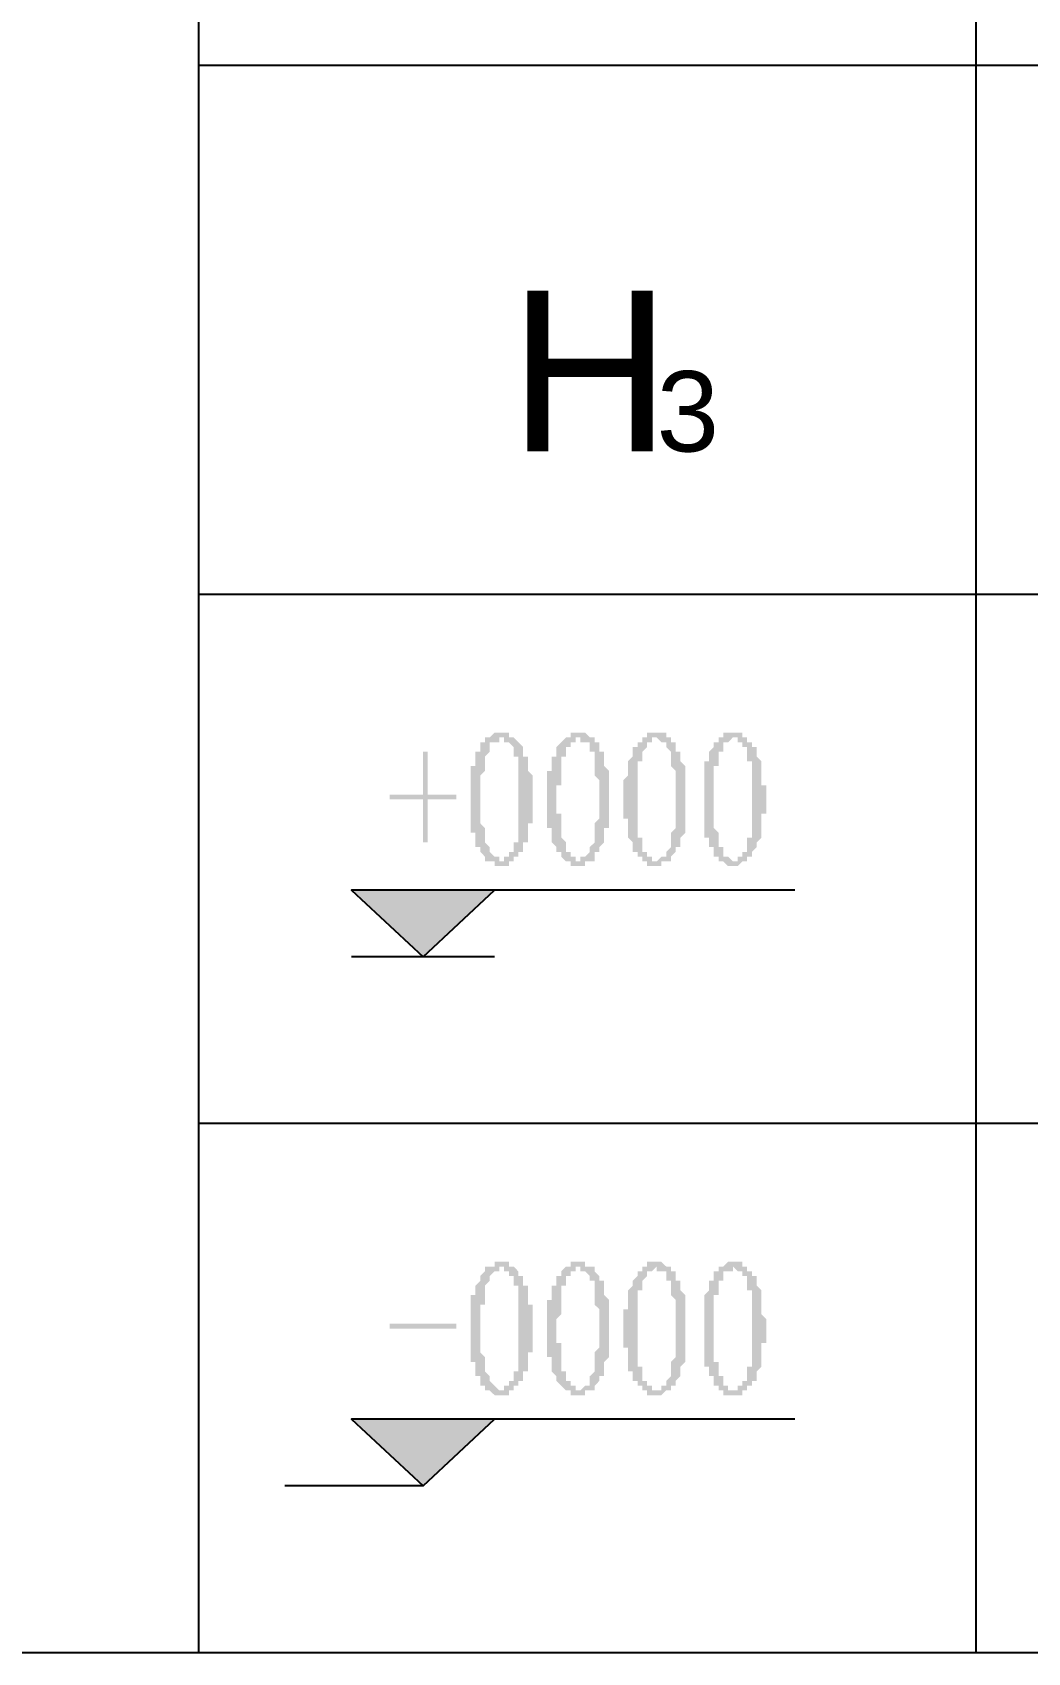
# Model space of a CAD drawing. Header units: inches. Extents: x 11 to 286, y 6 to 196.
# Drawn here: x 232.98 to 241.81, y 23.47 to 37.86 of the extents above; entities that cross this region are included whole.
import ezdxf

# ---------------------------------------------------------------- set-up
doc = ezdxf.new("R2010")
doc.units = ezdxf.units.IN
doc.header["$MEASUREMENT"] = 0
doc.layers.add('PDF_几何图形', color=7, linetype='Continuous')
doc.layers.add('PDF_文字', color=7, linetype='Continuous')
doc.layers.add('PDF_实体填充', color=7, linetype='Continuous', true_color=0xffffff)
doc.styles.add('PDF Courier New', font='Arial', dxfattribs={"height": 0.2})

msp = doc.modelspace()

# ---------------------------------------------------------------- hatches: boundary and pattern name
at = {"layer": 'PDF_实体填充', "transparency": 33554559}
h = msp.add_hatch(color=7, dxfattribs=at)
h.paths.add_polyline_path([(237.123, 31.595), (237.123, 31.595), (237.123, 31.595), (237.123, 31.552), (237.081, 31.552), (237.081, 31.552), (237.081, 31.552), (237.081, 31.552), (237.038, 31.552), (237.038, 31.51), (237.038, 31.51), (237.038, 31.468), (237.038, 31.468), (237.038, 31.468), (236.996, 31.425), (236.996, 31.425), (236.996, 31.425), (236.996, 31.383), (236.996, 31.383), (236.996, 31.383), (236.996, 31.341), (236.996, 31.341), (236.996, 31.341), (236.996, 31.298), (236.996, 31.298), (236.996, 31.298), (236.954, 31.256), (236.954, 31.256), (236.954, 31.214), (236.954, 31.214), (236.954, 31.171), (236.954, 31.171), (236.954, 31.171), (236.954, 31.129), (236.954, 31.129), (236.954, 31.087), (236.954, 31.087), (236.954, 31.044), (236.954, 31.044), (236.954, 31.044), (236.954, 31.002), (236.954, 31.002), (236.954, 30.96), (236.954, 30.96), (236.954, 30.917), (236.954, 30.917), (236.954, 30.875), (236.954, 30.875), (236.954, 30.833), (236.954, 30.833), (236.954, 30.833), (236.996, 30.79), (236.996, 30.79), (236.996, 30.79), (236.996, 30.748), (236.996, 30.748), (236.996, 30.706), (236.996, 30.706), (236.996, 30.706), (236.996, 30.706), (236.996, 30.663), (236.996, 30.663), (236.996, 30.663), (237.038, 30.621), (237.038, 30.621), (237.038, 30.579), (237.038, 30.579), (237.038, 30.579), (237.081, 30.536), (237.081, 30.536), (237.081, 30.536), (237.081, 30.536), (237.081, 30.536), (237.123, 30.536), (237.123, 30.494), (237.123, 30.494), (237.123, 30.494), (237.165, 30.494), (237.165, 30.494), (237.165, 30.536), (237.165, 30.536), (237.208, 30.536), (237.208, 30.536), (237.208, 30.536), (237.208, 30.579), (237.208, 30.579), (237.25, 30.579), (237.25, 30.579), (237.25, 30.621), (237.25, 30.621), (237.25, 30.663), (237.25, 30.663), (237.292, 30.663), (237.292, 30.706), (237.292, 30.706), (237.292, 30.706), (237.292, 30.748), (237.292, 30.748), (237.292, 30.748), (237.292, 30.79), (237.292, 30.79), (237.292, 30.79), (237.292, 30.833), (237.292, 30.833), (237.292, 30.875), (237.292, 30.875), (237.292, 30.917), (237.292, 30.917), (237.292, 30.917), (237.292, 30.96), (237.292, 30.96), (237.292, 31.002), (237.292, 31.002), (237.292, 31.044), (237.292, 31.044), (237.292, 31.087), (237.292, 31.087), (237.292, 31.129), (237.292, 31.129), (237.292, 31.129), (237.292, 31.171), (237.292, 31.171), (237.292, 31.214), (237.292, 31.214), (237.292, 31.256), (237.292, 31.256), (237.292, 31.256), (237.292, 31.298), (237.292, 31.298), (237.292, 31.341), (237.292, 31.341), (237.292, 31.341), (237.292, 31.383), (237.292, 31.383), (237.292, 31.383), (237.292, 31.425), (237.25, 31.425), (237.25, 31.425), (237.25, 31.468), (237.25, 31.468), (237.25, 31.51), (237.25, 31.51), (237.25, 31.51), (237.208, 31.552), (237.208, 31.552), (237.208, 31.552), (237.208, 31.552), (237.165, 31.552), (237.165, 31.552), (237.165, 31.595), (237.165, 31.595), (237.123, 31.595), (237.123, 31.595), (237.123, 31.595)], flags=0)
h.paths.add_polyline_path([(237.123, 30.452), (237.123, 30.452), (237.123, 30.452), (237.081, 30.452), (237.081, 30.452), (237.081, 30.452), (237.081, 30.494), (237.038, 30.494), (237.038, 30.494), (237.038, 30.494), (237.038, 30.494), (236.996, 30.494), (236.996, 30.536), (236.996, 30.536), (236.996, 30.536), (236.954, 30.579), (236.954, 30.579), (236.954, 30.579), (236.954, 30.621), (236.954, 30.621), (236.954, 30.621), (236.911, 30.621), (236.911, 30.663), (236.911, 30.663), (236.911, 30.663), (236.911, 30.706), (236.911, 30.706), (236.911, 30.706), (236.911, 30.748), (236.869, 30.748), (236.869, 30.748), (236.869, 30.79), (236.869, 30.79), (236.869, 30.79), (236.869, 30.833), (236.869, 30.833), (236.869, 30.875), (236.869, 30.875), (236.869, 30.917), (236.869, 30.917), (236.869, 30.917), (236.869, 30.96), (236.869, 30.96), (236.869, 31.002), (236.869, 31.002), (236.869, 31.044), (236.869, 31.044), (236.869, 31.087), (236.869, 31.087), (236.869, 31.129), (236.869, 31.129), (236.869, 31.129), (236.869, 31.171), (236.869, 31.171), (236.869, 31.214), (236.869, 31.214), (236.869, 31.256), (236.869, 31.256), (236.869, 31.256), (236.869, 31.298), (236.869, 31.298), (236.869, 31.341), (236.869, 31.341), (236.911, 31.341), (236.911, 31.383), (236.911, 31.383), (236.911, 31.383), (236.911, 31.425), (236.911, 31.425), (236.911, 31.425), (236.911, 31.468), (236.954, 31.468), (236.954, 31.468), (236.954, 31.51), (236.954, 31.51), (236.954, 31.51), (236.954, 31.552), (236.996, 31.552), (236.996, 31.552), (236.996, 31.552), (236.996, 31.595), (237.038, 31.595), (237.038, 31.595), (237.038, 31.595), (237.038, 31.595), (237.081, 31.637), (237.081, 31.637), (237.081, 31.637), (237.081, 31.637), (237.123, 31.637), (237.123, 31.637), (237.123, 31.637), (237.165, 31.637), (237.165, 31.637), (237.165, 31.637), (237.208, 31.637), (237.208, 31.637), (237.208, 31.637), (237.208, 31.595), (237.25, 31.595), (237.25, 31.595), (237.25, 31.595), (237.25, 31.595), (237.292, 31.552), (237.292, 31.552), (237.292, 31.552), (237.292, 31.552), (237.335, 31.51), (237.335, 31.51), (237.335, 31.468), (237.335, 31.468), (237.335, 31.468), (237.335, 31.468), (237.335, 31.425), (237.377, 31.425), (237.377, 31.425), (237.377, 31.383), (237.377, 31.383), (237.377, 31.383), (237.377, 31.341), (237.377, 31.341), (237.377, 31.341), (237.377, 31.298), (237.377, 31.298), (237.377, 31.298), (237.419, 31.256), (237.419, 31.256), (237.419, 31.214), (237.419, 31.214), (237.419, 31.171), (237.419, 31.171), (237.419, 31.171), (237.419, 31.129), (237.419, 31.129), (237.419, 31.087), (237.419, 31.087), (237.419, 31.044), (237.419, 31.044), (237.419, 31.044), (237.419, 31.002), (237.419, 31.002), (237.419, 30.96), (237.419, 30.96), (237.419, 30.917), (237.419, 30.917), (237.419, 30.875), (237.419, 30.875), (237.419, 30.875), (237.419, 30.833), (237.377, 30.833), (237.377, 30.79), (237.377, 30.79), (237.377, 30.79), (237.377, 30.748), (237.377, 30.748), (237.377, 30.706), (237.377, 30.706), (237.377, 30.706), (237.377, 30.663), (237.377, 30.663), (237.335, 30.663), (237.335, 30.663), (237.335, 30.621), (237.335, 30.621), (237.335, 30.621), (237.335, 30.621), (237.335, 30.579), (237.292, 30.579), (237.292, 30.579), (237.292, 30.536), (237.292, 30.536), (237.25, 30.536), (237.25, 30.494), (237.25, 30.494), (237.25, 30.494), (237.25, 30.494), (237.208, 30.494), (237.208, 30.494), (237.208, 30.452), (237.165, 30.452), (237.165, 30.452), (237.165, 30.452), (237.165, 30.452), (237.123, 30.452), (237.123, 30.452), (237.123, 30.452)], flags=0)
h = msp.add_hatch(color=7, dxfattribs=at)
h.paths.add_polyline_path([(237.843, 31.595), (237.8, 31.595), (237.8, 31.595), (237.8, 31.552), (237.8, 31.552), (237.758, 31.552), (237.758, 31.552), (237.758, 31.552), (237.758, 31.552), (237.758, 31.51), (237.716, 31.51), (237.716, 31.468), (237.716, 31.468), (237.716, 31.468), (237.716, 31.425), (237.716, 31.425), (237.673, 31.425), (237.673, 31.383), (237.673, 31.383), (237.673, 31.383), (237.673, 31.341), (237.673, 31.341), (237.673, 31.341), (237.673, 31.298), (237.673, 31.298), (237.673, 31.298), (237.673, 31.256), (237.673, 31.256), (237.673, 31.214), (237.673, 31.214), (237.673, 31.171), (237.673, 31.171), (237.631, 31.171), (237.631, 31.129), (237.631, 31.129), (237.631, 31.087), (237.631, 31.087), (237.631, 31.044), (237.631, 31.044), (237.631, 31.044), (237.631, 31.002), (237.631, 31.002), (237.631, 30.96), (237.631, 30.96), (237.631, 30.917), (237.673, 30.917), (237.673, 30.875), (237.673, 30.875), (237.673, 30.833), (237.673, 30.833), (237.673, 30.833), (237.673, 30.79), (237.673, 30.79), (237.673, 30.79), (237.673, 30.748), (237.673, 30.748), (237.673, 30.706), (237.673, 30.706), (237.673, 30.706), (237.673, 30.706), (237.716, 30.663), (237.716, 30.663), (237.716, 30.663), (237.716, 30.621), (237.716, 30.621), (237.716, 30.579), (237.716, 30.579), (237.758, 30.579), (237.758, 30.536), (237.758, 30.536), (237.758, 30.536), (237.758, 30.536), (237.8, 30.536), (237.8, 30.536), (237.8, 30.494), (237.8, 30.494), (237.843, 30.494), (237.843, 30.494), (237.843, 30.494), (237.843, 30.536), (237.885, 30.536), (237.885, 30.536), (237.885, 30.536), (237.885, 30.536), (237.927, 30.579), (237.927, 30.579), (237.927, 30.579), (237.927, 30.579), (237.927, 30.621), (237.927, 30.621), (237.97, 30.663), (237.97, 30.663), (237.97, 30.663), (237.97, 30.706), (237.97, 30.706), (237.97, 30.706), (237.97, 30.748), (237.97, 30.748), (237.97, 30.748), (237.97, 30.79), (237.97, 30.79), (237.97, 30.79), (237.97, 30.833), (237.97, 30.833), (238.012, 30.875), (238.012, 30.875), (238.012, 30.917), (238.012, 30.917), (238.012, 30.917), (238.012, 30.96), (238.012, 30.96), (238.012, 31.002), (238.012, 31.002), (238.012, 31.044), (238.012, 31.044), (238.012, 31.087), (238.012, 31.087), (238.012, 31.129), (238.012, 31.129), (238.012, 31.129), (238.012, 31.171), (238.012, 31.171), (238.012, 31.214), (238.012, 31.214), (237.97, 31.256), (237.97, 31.256), (237.97, 31.256), (237.97, 31.298), (237.97, 31.298), (237.97, 31.341), (237.97, 31.341), (237.97, 31.341), (237.97, 31.383), (237.97, 31.383), (237.97, 31.383), (237.97, 31.425), (237.97, 31.425), (237.97, 31.425), (237.97, 31.468), (237.927, 31.468), (237.927, 31.51), (237.927, 31.51), (237.927, 31.51), (237.927, 31.552), (237.885, 31.552), (237.885, 31.552), (237.885, 31.552), (237.885, 31.552), (237.843, 31.552), (237.843, 31.595), (237.843, 31.595), (237.843, 31.595), (237.843, 31.595), (237.843, 31.595)], flags=0)
h.paths.add_polyline_path([(237.843, 30.452), (237.8, 30.452), (237.8, 30.452), (237.8, 30.452), (237.758, 30.452), (237.758, 30.452), (237.758, 30.494), (237.758, 30.494), (237.716, 30.494), (237.716, 30.494), (237.716, 30.494), (237.716, 30.494), (237.673, 30.536), (237.673, 30.536), (237.673, 30.536), (237.673, 30.579), (237.631, 30.579), (237.631, 30.579), (237.631, 30.621), (237.631, 30.621), (237.631, 30.621), (237.631, 30.621), (237.589, 30.663), (237.589, 30.663), (237.589, 30.663), (237.589, 30.706), (237.589, 30.706), (237.589, 30.706), (237.589, 30.748), (237.589, 30.748), (237.589, 30.748), (237.589, 30.79), (237.546, 30.79), (237.546, 30.79), (237.546, 30.833), (237.546, 30.833), (237.546, 30.875), (237.546, 30.875), (237.546, 30.917), (237.546, 30.917), (237.546, 30.917), (237.546, 30.96), (237.546, 30.96), (237.546, 31.002), (237.546, 31.002), (237.546, 31.044), (237.546, 31.044), (237.546, 31.087), (237.546, 31.087), (237.546, 31.129), (237.546, 31.129), (237.546, 31.129), (237.546, 31.171), (237.546, 31.171), (237.546, 31.214), (237.546, 31.214), (237.546, 31.256), (237.546, 31.256), (237.546, 31.256), (237.546, 31.298), (237.589, 31.298), (237.589, 31.341), (237.589, 31.341), (237.589, 31.341), (237.589, 31.383), (237.589, 31.383), (237.589, 31.383), (237.589, 31.425), (237.589, 31.425), (237.631, 31.425), (237.631, 31.468), (237.631, 31.468), (237.631, 31.468), (237.631, 31.51), (237.631, 31.51), (237.631, 31.51), (237.673, 31.552), (237.673, 31.552), (237.673, 31.552), (237.673, 31.552), (237.716, 31.595), (237.716, 31.595), (237.716, 31.595), (237.716, 31.595), (237.758, 31.595), (237.758, 31.637), (237.758, 31.637), (237.758, 31.637), (237.8, 31.637), (237.8, 31.637), (237.8, 31.637), (237.843, 31.637), (237.843, 31.637), (237.843, 31.637), (237.843, 31.637), (237.885, 31.637), (237.885, 31.637), (237.885, 31.637), (237.927, 31.595), (237.927, 31.595), (237.927, 31.595), (237.927, 31.595), (237.97, 31.595), (237.97, 31.552), (237.97, 31.552), (237.97, 31.552), (238.012, 31.552), (238.012, 31.51), (238.012, 31.51), (238.012, 31.468), (238.012, 31.468), (238.012, 31.468), (238.054, 31.468), (238.054, 31.425), (238.054, 31.425), (238.054, 31.425), (238.054, 31.383), (238.054, 31.383), (238.054, 31.383), (238.054, 31.341), (238.054, 31.341), (238.054, 31.341), (238.097, 31.298), (238.097, 31.298), (238.097, 31.298), (238.097, 31.256), (238.097, 31.256), (238.097, 31.214), (238.097, 31.214), (238.097, 31.171), (238.097, 31.171), (238.097, 31.171), (238.097, 31.129), (238.097, 31.129), (238.097, 31.087), (238.097, 31.087), (238.097, 31.044), (238.097, 31.044), (238.097, 31.044), (238.097, 31.002), (238.097, 31.002), (238.097, 30.96), (238.097, 30.96), (238.097, 30.917), (238.097, 30.917), (238.097, 30.875), (238.097, 30.875), (238.097, 30.875), (238.097, 30.833), (238.097, 30.833), (238.097, 30.79), (238.097, 30.79), (238.054, 30.79), (238.054, 30.748), (238.054, 30.748), (238.054, 30.706), (238.054, 30.706), (238.054, 30.706), (238.054, 30.663), (238.054, 30.663), (238.054, 30.663), (238.054, 30.663), (238.012, 30.621), (238.012, 30.621), (238.012, 30.621), (238.012, 30.621), (238.012, 30.579), (238.012, 30.579), (237.97, 30.579), (237.97, 30.536), (237.97, 30.536), (237.97, 30.536), (237.97, 30.494), (237.927, 30.494), (237.927, 30.494), (237.927, 30.494), (237.885, 30.494), (237.885, 30.494), (237.885, 30.452), (237.885, 30.452), (237.843, 30.452), (237.843, 30.452), (237.843, 30.452), (237.843, 30.452), (237.843, 30.452), (237.843, 30.452)], flags=0)
h = msp.add_hatch(color=7, dxfattribs=at)
h.paths.add_polyline_path([(238.52, 31.595), (238.52, 31.595), (238.478, 31.595), (238.478, 31.552), (238.478, 31.552), (238.478, 31.552), (238.435, 31.552), (238.435, 31.552), (238.435, 31.552), (238.435, 31.51), (238.435, 31.51), (238.393, 31.468), (238.393, 31.468), (238.393, 31.468), (238.393, 31.425), (238.393, 31.425), (238.393, 31.425), (238.393, 31.383), (238.393, 31.383), (238.351, 31.383), (238.351, 31.341), (238.351, 31.341), (238.351, 31.341), (238.351, 31.298), (238.351, 31.298), (238.351, 31.298), (238.351, 31.256), (238.351, 31.256), (238.351, 31.214), (238.351, 31.214), (238.351, 31.171), (238.351, 31.171), (238.351, 31.171), (238.351, 31.129), (238.351, 31.129), (238.351, 31.087), (238.351, 31.087), (238.351, 31.044), (238.351, 31.044), (238.351, 31.044), (238.351, 31.002), (238.351, 31.002), (238.351, 30.96), (238.351, 30.96), (238.351, 30.917), (238.351, 30.917), (238.351, 30.875), (238.351, 30.875), (238.351, 30.833), (238.351, 30.833), (238.351, 30.833), (238.351, 30.79), (238.351, 30.79), (238.351, 30.79), (238.351, 30.748), (238.351, 30.748), (238.351, 30.706), (238.351, 30.706), (238.393, 30.706), (238.393, 30.706), (238.393, 30.663), (238.393, 30.663), (238.393, 30.663), (238.393, 30.621), (238.393, 30.621), (238.393, 30.579), (238.435, 30.579), (238.435, 30.579), (238.435, 30.536), (238.435, 30.536), (238.478, 30.536), (238.478, 30.536), (238.478, 30.536), (238.478, 30.536), (238.478, 30.494), (238.52, 30.494), (238.52, 30.494), (238.52, 30.494), (238.52, 30.494), (238.562, 30.536), (238.562, 30.536), (238.562, 30.536), (238.562, 30.536), (238.605, 30.536), (238.605, 30.579), (238.605, 30.579), (238.605, 30.579), (238.605, 30.579), (238.647, 30.621), (238.647, 30.621), (238.647, 30.663), (238.647, 30.663), (238.647, 30.663), (238.647, 30.706), (238.647, 30.706), (238.647, 30.706), (238.647, 30.748), (238.647, 30.748), (238.647, 30.748), (238.689, 30.79), (238.689, 30.79), (238.689, 30.79), (238.689, 30.833), (238.689, 30.833), (238.689, 30.875), (238.689, 30.875), (238.689, 30.917), (238.689, 30.917), (238.689, 30.917), (238.689, 30.96), (238.689, 30.96), (238.689, 31.002), (238.689, 31.002), (238.689, 31.044), (238.689, 31.044), (238.689, 31.087), (238.689, 31.087), (238.689, 31.129), (238.689, 31.129), (238.689, 31.129), (238.689, 31.171), (238.689, 31.171), (238.689, 31.214), (238.689, 31.214), (238.689, 31.256), (238.689, 31.256), (238.689, 31.256), (238.689, 31.298), (238.689, 31.298), (238.647, 31.341), (238.647, 31.341), (238.647, 31.341), (238.647, 31.383), (238.647, 31.383), (238.647, 31.383), (238.647, 31.425), (238.647, 31.425), (238.647, 31.425), (238.647, 31.468), (238.647, 31.468), (238.605, 31.51), (238.605, 31.51), (238.605, 31.51), (238.605, 31.552), (238.605, 31.552), (238.562, 31.552), (238.562, 31.552), (238.562, 31.552), (238.562, 31.552), (238.52, 31.595), (238.52, 31.595), (238.52, 31.595), (238.52, 31.595), (238.52, 31.595)], flags=0)
h.paths.add_polyline_path([(238.52, 30.452), (238.52, 30.452), (238.478, 30.452), (238.478, 30.452), (238.478, 30.452), (238.435, 30.452), (238.435, 30.494), (238.435, 30.494), (238.435, 30.494), (238.393, 30.494), (238.393, 30.494), (238.393, 30.494), (238.393, 30.536), (238.351, 30.536), (238.351, 30.536), (238.351, 30.579), (238.351, 30.579), (238.308, 30.579), (238.308, 30.621), (238.308, 30.621), (238.308, 30.621), (238.308, 30.621), (238.308, 30.663), (238.308, 30.663), (238.308, 30.663), (238.266, 30.706), (238.266, 30.706), (238.266, 30.706), (238.266, 30.748), (238.266, 30.748), (238.266, 30.748), (238.266, 30.79), (238.266, 30.79), (238.266, 30.79), (238.266, 30.833), (238.266, 30.833), (238.266, 30.875), (238.224, 30.875), (238.224, 30.917), (238.224, 30.917), (238.224, 30.917), (238.224, 30.96), (238.224, 30.96), (238.224, 31.002), (238.224, 31.002), (238.224, 31.044), (238.224, 31.044), (238.224, 31.087), (238.224, 31.087), (238.224, 31.129), (238.224, 31.129), (238.224, 31.129), (238.224, 31.171), (238.224, 31.171), (238.224, 31.214), (238.224, 31.214), (238.266, 31.256), (238.266, 31.256), (238.266, 31.256), (238.266, 31.298), (238.266, 31.298), (238.266, 31.341), (238.266, 31.341), (238.266, 31.341), (238.266, 31.383), (238.266, 31.383), (238.266, 31.383), (238.308, 31.425), (238.308, 31.425), (238.308, 31.425), (238.308, 31.468), (238.308, 31.468), (238.308, 31.468), (238.308, 31.51), (238.351, 31.51), (238.351, 31.51), (238.351, 31.552), (238.351, 31.552), (238.351, 31.552), (238.393, 31.552), (238.393, 31.595), (238.393, 31.595), (238.393, 31.595), (238.435, 31.595), (238.435, 31.595), (238.435, 31.637), (238.435, 31.637), (238.478, 31.637), (238.478, 31.637), (238.478, 31.637), (238.52, 31.637), (238.52, 31.637), (238.52, 31.637), (238.52, 31.637), (238.562, 31.637), (238.562, 31.637), (238.562, 31.637), (238.605, 31.637), (238.605, 31.595), (238.605, 31.595), (238.605, 31.595), (238.647, 31.595), (238.647, 31.595), (238.647, 31.552), (238.647, 31.552), (238.689, 31.552), (238.689, 31.552), (238.689, 31.51), (238.689, 31.51), (238.689, 31.468), (238.732, 31.468), (238.732, 31.468), (238.732, 31.468), (238.732, 31.425), (238.732, 31.425), (238.732, 31.425), (238.732, 31.383), (238.732, 31.383), (238.732, 31.383), (238.774, 31.341), (238.774, 31.341), (238.774, 31.341), (238.774, 31.298), (238.774, 31.298), (238.774, 31.298), (238.774, 31.256), (238.774, 31.256), (238.774, 31.214), (238.774, 31.214), (238.774, 31.171), (238.774, 31.171), (238.774, 31.171), (238.774, 31.129), (238.774, 31.129), (238.774, 31.087), (238.774, 31.087), (238.774, 31.044), (238.774, 31.044), (238.774, 31.044), (238.774, 31.002), (238.774, 31.002), (238.774, 30.96), (238.774, 30.96), (238.774, 30.917), (238.774, 30.917), (238.774, 30.875), (238.774, 30.875), (238.774, 30.875), (238.774, 30.833), (238.774, 30.833), (238.774, 30.79), (238.774, 30.79), (238.774, 30.79), (238.774, 30.748), (238.774, 30.748), (238.732, 30.706), (238.732, 30.706), (238.732, 30.706), (238.732, 30.663), (238.732, 30.663), (238.732, 30.663), (238.732, 30.663), (238.732, 30.621), (238.732, 30.621), (238.732, 30.621), (238.689, 30.621), (238.689, 30.579), (238.689, 30.579), (238.689, 30.579), (238.647, 30.536), (238.647, 30.536), (238.647, 30.536), (238.647, 30.494), (238.647, 30.494), (238.605, 30.494), (238.605, 30.494), (238.605, 30.494), (238.562, 30.494), (238.562, 30.452), (238.562, 30.452), (238.562, 30.452), (238.52, 30.452), (238.52, 30.452), (238.52, 30.452), (238.52, 30.452), (238.52, 30.452)], flags=0)
h = msp.add_hatch(color=7, dxfattribs=at)
h.paths.add_polyline_path([(239.197, 31.595), (239.197, 31.595), (239.197, 31.595), (239.155, 31.552), (239.155, 31.552), (239.155, 31.552), (239.155, 31.552), (239.113, 31.552), (239.113, 31.552), (239.113, 31.51), (239.113, 31.51), (239.113, 31.468), (239.07, 31.468), (239.07, 31.468), (239.07, 31.425), (239.07, 31.425), (239.07, 31.425), (239.07, 31.383), (239.07, 31.383), (239.07, 31.383), (239.07, 31.341), (239.07, 31.341), (239.028, 31.341), (239.028, 31.298), (239.028, 31.298), (239.028, 31.298), (239.028, 31.256), (239.028, 31.256), (239.028, 31.214), (239.028, 31.214), (239.028, 31.171), (239.028, 31.171), (239.028, 31.171), (239.028, 31.129), (239.028, 31.129), (239.028, 31.087), (239.028, 31.087), (239.028, 31.044), (239.028, 31.044), (239.028, 31.044), (239.028, 31.002), (239.028, 31.002), (239.028, 30.96), (239.028, 30.96), (239.028, 30.917), (239.028, 30.917), (239.028, 30.875), (239.028, 30.875), (239.028, 30.833), (239.028, 30.833), (239.028, 30.833), (239.028, 30.79), (239.028, 30.79), (239.028, 30.79), (239.07, 30.748), (239.07, 30.748), (239.07, 30.706), (239.07, 30.706), (239.07, 30.706), (239.07, 30.706), (239.07, 30.663), (239.07, 30.663), (239.07, 30.663), (239.07, 30.621), (239.113, 30.621), (239.113, 30.579), (239.113, 30.579), (239.113, 30.579), (239.113, 30.536), (239.155, 30.536), (239.155, 30.536), (239.155, 30.536), (239.155, 30.536), (239.155, 30.536), (239.197, 30.494), (239.197, 30.494), (239.197, 30.494), (239.197, 30.494), (239.24, 30.494), (239.24, 30.536), (239.24, 30.536), (239.24, 30.536), (239.282, 30.536), (239.282, 30.536), (239.282, 30.579), (239.282, 30.579), (239.282, 30.579), (239.324, 30.579), (239.324, 30.621), (239.324, 30.621), (239.324, 30.663), (239.324, 30.663), (239.324, 30.663), (239.324, 30.706), (239.324, 30.706), (239.367, 30.706), (239.367, 30.748), (239.367, 30.748), (239.367, 30.748), (239.367, 30.79), (239.367, 30.79), (239.367, 30.79), (239.367, 30.833), (239.367, 30.833), (239.367, 30.875), (239.367, 30.875), (239.367, 30.917), (239.367, 30.917), (239.367, 30.917), (239.367, 30.96), (239.367, 30.96), (239.367, 31.002), (239.367, 31.002), (239.367, 31.044), (239.367, 31.044), (239.367, 31.087), (239.367, 31.087), (239.367, 31.129), (239.367, 31.129), (239.367, 31.129), (239.367, 31.171), (239.367, 31.171), (239.367, 31.214), (239.367, 31.214), (239.367, 31.256), (239.367, 31.256), (239.367, 31.256), (239.367, 31.298), (239.367, 31.298), (239.367, 31.341), (239.367, 31.341), (239.367, 31.341), (239.367, 31.383), (239.324, 31.383), (239.324, 31.383), (239.324, 31.425), (239.324, 31.425), (239.324, 31.425), (239.324, 31.468), (239.324, 31.468), (239.324, 31.51), (239.324, 31.51), (239.282, 31.51), (239.282, 31.552), (239.282, 31.552), (239.282, 31.552), (239.24, 31.552), (239.24, 31.552), (239.24, 31.552), (239.24, 31.595), (239.197, 31.595), (239.197, 31.595), (239.197, 31.595), (239.197, 31.595)], flags=0)
h.paths.add_polyline_path([(239.197, 30.452), (239.197, 30.452), (239.197, 30.452), (239.155, 30.452), (239.155, 30.452), (239.155, 30.452), (239.113, 30.494), (239.113, 30.494), (239.113, 30.494), (239.113, 30.494), (239.07, 30.494), (239.07, 30.494), (239.07, 30.536), (239.07, 30.536), (239.028, 30.536), (239.028, 30.579), (239.028, 30.579), (239.028, 30.579), (239.028, 30.621), (238.986, 30.621), (238.986, 30.621), (238.986, 30.621), (238.986, 30.663), (238.986, 30.663), (238.986, 30.663), (238.986, 30.706), (238.986, 30.706), (238.943, 30.706), (238.943, 30.748), (238.943, 30.748), (238.943, 30.748), (238.943, 30.79), (238.943, 30.79), (238.943, 30.79), (238.943, 30.833), (238.943, 30.833), (238.943, 30.875), (238.943, 30.875), (238.943, 30.917), (238.943, 30.917), (238.943, 30.917), (238.943, 30.96), (238.943, 30.96), (238.943, 31.002), (238.943, 31.002), (238.943, 31.044), (238.943, 31.044), (238.943, 31.087), (238.943, 31.087), (238.943, 31.129), (238.943, 31.129), (238.943, 31.129), (238.943, 31.171), (238.943, 31.171), (238.943, 31.214), (238.943, 31.214), (238.943, 31.256), (238.943, 31.256), (238.943, 31.256), (238.943, 31.298), (238.943, 31.298), (238.943, 31.341), (238.943, 31.341), (238.943, 31.341), (238.943, 31.383), (238.986, 31.383), (238.986, 31.383), (238.986, 31.425), (238.986, 31.425), (238.986, 31.425), (238.986, 31.468), (238.986, 31.468), (238.986, 31.468), (239.028, 31.51), (239.028, 31.51), (239.028, 31.51), (239.028, 31.552), (239.028, 31.552), (239.07, 31.552), (239.07, 31.552), (239.07, 31.595), (239.07, 31.595), (239.113, 31.595), (239.113, 31.595), (239.113, 31.595), (239.113, 31.637), (239.155, 31.637), (239.155, 31.637), (239.155, 31.637), (239.197, 31.637), (239.197, 31.637), (239.197, 31.637), (239.197, 31.637), (239.24, 31.637), (239.24, 31.637), (239.24, 31.637), (239.282, 31.637), (239.282, 31.637), (239.282, 31.595), (239.282, 31.595), (239.324, 31.595), (239.324, 31.595), (239.324, 31.595), (239.324, 31.552), (239.367, 31.552), (239.367, 31.552), (239.367, 31.552), (239.367, 31.51), (239.409, 31.51), (239.409, 31.468), (239.409, 31.468), (239.409, 31.468), (239.409, 31.468), (239.409, 31.425), (239.409, 31.425), (239.409, 31.425), (239.451, 31.383), (239.451, 31.383), (239.451, 31.383), (239.451, 31.341), (239.451, 31.341), (239.451, 31.341), (239.451, 31.298), (239.451, 31.298), (239.451, 31.298), (239.451, 31.256), (239.451, 31.256), (239.451, 31.214), (239.451, 31.214), (239.451, 31.171), (239.451, 31.171), (239.494, 31.171), (239.494, 31.129), (239.494, 31.129), (239.494, 31.087), (239.494, 31.087), (239.494, 31.044), (239.494, 31.044), (239.494, 31.044), (239.494, 31.002), (239.494, 31.002), (239.494, 30.96), (239.494, 30.96), (239.494, 30.917), (239.451, 30.917), (239.451, 30.875), (239.451, 30.875), (239.451, 30.875), (239.451, 30.833), (239.451, 30.833), (239.451, 30.79), (239.451, 30.79), (239.451, 30.79), (239.451, 30.748), (239.451, 30.748), (239.451, 30.706), (239.451, 30.706), (239.451, 30.706), (239.409, 30.663), (239.409, 30.663), (239.409, 30.663), (239.409, 30.663), (239.409, 30.621), (239.409, 30.621), (239.409, 30.621), (239.409, 30.621), (239.367, 30.579), (239.367, 30.579), (239.367, 30.579), (239.367, 30.536), (239.367, 30.536), (239.324, 30.536), (239.324, 30.494), (239.324, 30.494), (239.324, 30.494), (239.282, 30.494), (239.282, 30.494), (239.282, 30.494), (239.24, 30.452), (239.24, 30.452), (239.24, 30.452), (239.24, 30.452), (239.197, 30.452), (239.197, 30.452), (239.197, 30.452), (239.197, 30.452)], flags=0)
for points in [[(236.446, 31.087), (236.446, 31.468), (236.488, 31.468), (236.488, 31.087), (236.742, 31.087), (236.742, 31.044), (236.488, 31.044), (236.488, 30.663), (236.446, 30.663), (236.446, 31.044), (236.149, 31.044), (236.149, 31.087)], [(236.149, 26.345), (236.149, 26.388), (236.742, 26.388), (236.742, 26.345)]]:
    msp.add_hatch(color=7, dxfattribs=at).paths.add_polyline_path(points, flags=0)
h = msp.add_hatch(color=7, dxfattribs=at)
h.paths.add_polyline_path([(237.123, 26.896), (237.123, 26.896), (237.123, 26.853), (237.123, 26.853), (237.081, 26.853), (237.081, 26.853), (237.081, 26.853), (237.081, 26.853), (237.038, 26.811), (237.038, 26.811), (237.038, 26.811), (237.038, 26.769), (237.038, 26.769), (237.038, 26.769), (236.996, 26.726), (236.996, 26.726), (236.996, 26.726), (236.996, 26.684), (236.996, 26.684), (236.996, 26.684), (236.996, 26.642), (236.996, 26.642), (236.996, 26.642), (236.996, 26.599), (236.996, 26.599), (236.996, 26.557), (236.954, 26.557), (236.954, 26.557), (236.954, 26.515), (236.954, 26.515), (236.954, 26.472), (236.954, 26.472), (236.954, 26.43), (236.954, 26.43), (236.954, 26.43), (236.954, 26.388), (236.954, 26.388), (236.954, 26.345), (236.954, 26.345), (236.954, 26.345), (236.954, 26.303), (236.954, 26.303), (236.954, 26.261), (236.954, 26.261), (236.954, 26.218), (236.954, 26.218), (236.954, 26.176), (236.954, 26.176), (236.954, 26.134), (236.954, 26.134), (236.954, 26.134), (236.996, 26.091), (236.996, 26.091), (236.996, 26.049), (236.996, 26.049), (236.996, 26.049), (236.996, 26.007), (236.996, 26.007), (236.996, 26.007), (236.996, 25.964), (236.996, 25.964), (236.996, 25.964), (236.996, 25.964), (237.038, 25.922), (237.038, 25.922), (237.038, 25.88), (237.038, 25.88), (237.038, 25.88), (237.081, 25.837), (237.081, 25.837), (237.081, 25.837), (237.081, 25.837), (237.081, 25.837), (237.123, 25.795), (237.123, 25.795), (237.123, 25.795), (237.123, 25.795), (237.165, 25.795), (237.165, 25.795), (237.165, 25.795), (237.165, 25.837), (237.208, 25.837), (237.208, 25.837), (237.208, 25.837), (237.208, 25.837), (237.208, 25.88), (237.25, 25.88), (237.25, 25.88), (237.25, 25.922), (237.25, 25.922), (237.25, 25.964), (237.25, 25.964), (237.292, 25.964), (237.292, 26.007), (237.292, 26.007), (237.292, 26.007), (237.292, 26.049), (237.292, 26.049), (237.292, 26.049), (237.292, 26.091), (237.292, 26.091), (237.292, 26.091), (237.292, 26.134), (237.292, 26.134), (237.292, 26.176), (237.292, 26.176), (237.292, 26.176), (237.292, 26.218), (237.292, 26.218), (237.292, 26.261), (237.292, 26.261), (237.292, 26.303), (237.292, 26.303), (237.292, 26.345), (237.292, 26.345), (237.292, 26.388), (237.292, 26.388), (237.292, 26.388), (237.292, 26.43), (237.292, 26.43), (237.292, 26.472), (237.292, 26.472), (237.292, 26.515), (237.292, 26.515), (237.292, 26.557), (237.292, 26.557), (237.292, 26.557), (237.292, 26.599), (237.292, 26.599), (237.292, 26.642), (237.292, 26.642), (237.292, 26.642), (237.292, 26.684), (237.292, 26.684), (237.292, 26.684), (237.292, 26.726), (237.25, 26.726), (237.25, 26.726), (237.25, 26.769), (237.25, 26.769), (237.25, 26.769), (237.25, 26.811), (237.25, 26.811), (237.208, 26.811), (237.208, 26.853), (237.208, 26.853), (237.208, 26.853), (237.165, 26.853), (237.165, 26.853), (237.165, 26.853), (237.165, 26.896), (237.123, 26.896), (237.123, 26.896), (237.123, 26.896)], flags=0)
h.paths.add_polyline_path([(237.123, 25.753), (237.123, 25.753), (237.123, 25.753), (237.081, 25.753), (237.081, 25.753), (237.081, 25.753), (237.081, 25.753), (237.038, 25.795), (237.038, 25.795), (237.038, 25.795), (237.038, 25.795), (236.996, 25.795), (236.996, 25.837), (236.996, 25.837), (236.996, 25.837), (236.954, 25.837), (236.954, 25.88), (236.954, 25.88), (236.954, 25.922), (236.954, 25.922), (236.954, 25.922), (236.911, 25.922), (236.911, 25.964), (236.911, 25.964), (236.911, 25.964), (236.911, 25.964), (236.911, 26.007), (236.911, 26.007), (236.911, 26.049), (236.869, 26.049), (236.869, 26.049), (236.869, 26.091), (236.869, 26.091), (236.869, 26.091), (236.869, 26.134), (236.869, 26.134), (236.869, 26.176), (236.869, 26.176), (236.869, 26.176), (236.869, 26.218), (236.869, 26.218), (236.869, 26.261), (236.869, 26.261), (236.869, 26.303), (236.869, 26.303), (236.869, 26.345), (236.869, 26.345), (236.869, 26.345), (236.869, 26.388), (236.869, 26.388), (236.869, 26.43), (236.869, 26.43), (236.869, 26.472), (236.869, 26.472), (236.869, 26.515), (236.869, 26.515), (236.869, 26.515), (236.869, 26.557), (236.869, 26.557), (236.869, 26.599), (236.869, 26.599), (236.869, 26.599), (236.869, 26.642), (236.911, 26.642), (236.911, 26.642), (236.911, 26.684), (236.911, 26.684), (236.911, 26.726), (236.911, 26.726), (236.911, 26.726), (236.911, 26.726), (236.954, 26.769), (236.954, 26.769), (236.954, 26.769), (236.954, 26.811), (236.954, 26.811), (236.954, 26.811), (236.996, 26.853), (236.996, 26.853), (236.996, 26.853), (236.996, 26.896), (237.038, 26.896), (237.038, 26.896), (237.038, 26.896), (237.038, 26.896), (237.081, 26.896), (237.081, 26.938), (237.081, 26.938), (237.081, 26.938), (237.123, 26.938), (237.123, 26.938), (237.123, 26.938), (237.165, 26.938), (237.165, 26.938), (237.165, 26.938), (237.208, 26.938), (237.208, 26.938), (237.208, 26.896), (237.208, 26.896), (237.25, 26.896), (237.25, 26.896), (237.25, 26.896), (237.25, 26.896), (237.292, 26.853), (237.292, 26.853), (237.292, 26.853), (237.292, 26.811), (237.335, 26.811), (237.335, 26.811), (237.335, 26.769), (237.335, 26.769), (237.335, 26.769), (237.335, 26.769), (237.335, 26.726), (237.377, 26.726), (237.377, 26.726), (237.377, 26.684), (237.377, 26.684), (237.377, 26.684), (237.377, 26.642), (237.377, 26.642), (237.377, 26.642), (237.377, 26.599), (237.377, 26.599), (237.377, 26.557), (237.419, 26.557), (237.419, 26.557), (237.419, 26.515), (237.419, 26.515), (237.419, 26.472), (237.419, 26.472), (237.419, 26.43), (237.419, 26.43), (237.419, 26.43), (237.419, 26.388), (237.419, 26.388), (237.419, 26.345), (237.419, 26.345), (237.419, 26.345), (237.419, 26.303), (237.419, 26.303), (237.419, 26.261), (237.419, 26.261), (237.419, 26.218), (237.419, 26.218), (237.419, 26.176), (237.419, 26.176), (237.419, 26.134), (237.419, 26.134), (237.377, 26.134), (237.377, 26.091), (237.377, 26.091), (237.377, 26.049), (237.377, 26.049), (237.377, 26.049), (237.377, 26.007), (237.377, 26.007), (237.377, 26.007), (237.377, 25.964), (237.377, 25.964), (237.335, 25.964), (237.335, 25.922), (237.335, 25.922), (237.335, 25.922), (237.335, 25.922), (237.335, 25.88), (237.335, 25.88), (237.292, 25.88), (237.292, 25.837), (237.292, 25.837), (237.292, 25.837), (237.25, 25.837), (237.25, 25.795), (237.25, 25.795), (237.25, 25.795), (237.25, 25.795), (237.208, 25.795), (237.208, 25.753), (237.208, 25.753), (237.165, 25.753), (237.165, 25.753), (237.165, 25.753), (237.165, 25.753), (237.123, 25.753), (237.123, 25.753), (237.123, 25.753)], flags=0)
h = msp.add_hatch(color=7, dxfattribs=at)
h.paths.add_polyline_path([(237.843, 26.896), (237.8, 26.896), (237.8, 26.853), (237.8, 26.853), (237.8, 26.853), (237.758, 26.853), (237.758, 26.853), (237.758, 26.853), (237.758, 26.811), (237.758, 26.811), (237.716, 26.811), (237.716, 26.769), (237.716, 26.769), (237.716, 26.769), (237.716, 26.726), (237.716, 26.726), (237.673, 26.726), (237.673, 26.684), (237.673, 26.684), (237.673, 26.684), (237.673, 26.642), (237.673, 26.642), (237.673, 26.642), (237.673, 26.599), (237.673, 26.599), (237.673, 26.557), (237.673, 26.557), (237.673, 26.557), (237.673, 26.515), (237.673, 26.515), (237.673, 26.472), (237.673, 26.472), (237.631, 26.43), (237.631, 26.43), (237.631, 26.43), (237.631, 26.388), (237.631, 26.388), (237.631, 26.345), (237.631, 26.345), (237.631, 26.345), (237.631, 26.303), (237.631, 26.303), (237.631, 26.261), (237.631, 26.261), (237.631, 26.218), (237.673, 26.218), (237.673, 26.176), (237.673, 26.176), (237.673, 26.134), (237.673, 26.134), (237.673, 26.134), (237.673, 26.091), (237.673, 26.091), (237.673, 26.049), (237.673, 26.049), (237.673, 26.049), (237.673, 26.007), (237.673, 26.007), (237.673, 26.007), (237.673, 25.964), (237.716, 25.964), (237.716, 25.964), (237.716, 25.964), (237.716, 25.922), (237.716, 25.922), (237.716, 25.88), (237.716, 25.88), (237.758, 25.88), (237.758, 25.837), (237.758, 25.837), (237.758, 25.837), (237.758, 25.837), (237.8, 25.837), (237.8, 25.795), (237.8, 25.795), (237.8, 25.795), (237.843, 25.795), (237.843, 25.795), (237.843, 25.795), (237.843, 25.795), (237.885, 25.837), (237.885, 25.837), (237.885, 25.837), (237.885, 25.837), (237.927, 25.837), (237.927, 25.88), (237.927, 25.88), (237.927, 25.88), (237.927, 25.922), (237.927, 25.922), (237.97, 25.964), (237.97, 25.964), (237.97, 25.964), (237.97, 26.007), (237.97, 26.007), (237.97, 26.007), (237.97, 26.049), (237.97, 26.049), (237.97, 26.049), (237.97, 26.091), (237.97, 26.091), (237.97, 26.091), (237.97, 26.134), (237.97, 26.134), (238.012, 26.176), (238.012, 26.176), (238.012, 26.176), (238.012, 26.218), (238.012, 26.218), (238.012, 26.261), (238.012, 26.261), (238.012, 26.303), (238.012, 26.303), (238.012, 26.345), (238.012, 26.345), (238.012, 26.388), (238.012, 26.388), (238.012, 26.388), (238.012, 26.43), (238.012, 26.43), (238.012, 26.472), (238.012, 26.472), (238.012, 26.515), (238.012, 26.515), (237.97, 26.557), (237.97, 26.557), (237.97, 26.557), (237.97, 26.599), (237.97, 26.599), (237.97, 26.642), (237.97, 26.642), (237.97, 26.642), (237.97, 26.684), (237.97, 26.684), (237.97, 26.684), (237.97, 26.726), (237.97, 26.726), (237.97, 26.726), (237.97, 26.769), (237.927, 26.769), (237.927, 26.769), (237.927, 26.811), (237.927, 26.811), (237.927, 26.811), (237.885, 26.853), (237.885, 26.853), (237.885, 26.853), (237.885, 26.853), (237.843, 26.853), (237.843, 26.853), (237.843, 26.896), (237.843, 26.896), (237.843, 26.896), (237.843, 26.896)], flags=0)
h.paths.add_polyline_path([(237.843, 25.753), (237.8, 25.753), (237.8, 25.753), (237.8, 25.753), (237.758, 25.753), (237.758, 25.753), (237.758, 25.753), (237.758, 25.795), (237.716, 25.795), (237.716, 25.795), (237.716, 25.795), (237.716, 25.795), (237.673, 25.837), (237.673, 25.837), (237.673, 25.837), (237.673, 25.837), (237.631, 25.88), (237.631, 25.88), (237.631, 25.922), (237.631, 25.922), (237.631, 25.922), (237.631, 25.922), (237.589, 25.964), (237.589, 25.964), (237.589, 25.964), (237.589, 25.964), (237.589, 26.007), (237.589, 26.007), (237.589, 26.049), (237.589, 26.049), (237.589, 26.049), (237.589, 26.091), (237.546, 26.091), (237.546, 26.091), (237.546, 26.134), (237.546, 26.134), (237.546, 26.176), (237.546, 26.176), (237.546, 26.176), (237.546, 26.218), (237.546, 26.218), (237.546, 26.261), (237.546, 26.261), (237.546, 26.303), (237.546, 26.303), (237.546, 26.345), (237.546, 26.345), (237.546, 26.345), (237.546, 26.388), (237.546, 26.388), (237.546, 26.43), (237.546, 26.43), (237.546, 26.472), (237.546, 26.472), (237.546, 26.515), (237.546, 26.515), (237.546, 26.515), (237.546, 26.557), (237.546, 26.557), (237.546, 26.599), (237.589, 26.599), (237.589, 26.599), (237.589, 26.642), (237.589, 26.642), (237.589, 26.642), (237.589, 26.684), (237.589, 26.684), (237.589, 26.726), (237.589, 26.726), (237.631, 26.726), (237.631, 26.726), (237.631, 26.769), (237.631, 26.769), (237.631, 26.769), (237.631, 26.811), (237.631, 26.811), (237.673, 26.811), (237.673, 26.853), (237.673, 26.853), (237.673, 26.853), (237.716, 26.896), (237.716, 26.896), (237.716, 26.896), (237.716, 26.896), (237.758, 26.896), (237.758, 26.896), (237.758, 26.938), (237.758, 26.938), (237.8, 26.938), (237.8, 26.938), (237.8, 26.938), (237.843, 26.938), (237.843, 26.938), (237.843, 26.938), (237.843, 26.938), (237.885, 26.938), (237.885, 26.938), (237.885, 26.896), (237.927, 26.896), (237.927, 26.896), (237.927, 26.896), (237.927, 26.896), (237.97, 26.896), (237.97, 26.853), (237.97, 26.853), (237.97, 26.853), (238.012, 26.811), (238.012, 26.811), (238.012, 26.811), (238.012, 26.769), (238.012, 26.769), (238.012, 26.769), (238.054, 26.769), (238.054, 26.726), (238.054, 26.726), (238.054, 26.726), (238.054, 26.684), (238.054, 26.684), (238.054, 26.684), (238.054, 26.642), (238.054, 26.642), (238.054, 26.642), (238.097, 26.599), (238.097, 26.599), (238.097, 26.557), (238.097, 26.557), (238.097, 26.557), (238.097, 26.515), (238.097, 26.515), (238.097, 26.472), (238.097, 26.472), (238.097, 26.43), (238.097, 26.43), (238.097, 26.43), (238.097, 26.388), (238.097, 26.388), (238.097, 26.345), (238.097, 26.345), (238.097, 26.345), (238.097, 26.303), (238.097, 26.303), (238.097, 26.261), (238.097, 26.261), (238.097, 26.218), (238.097, 26.218), (238.097, 26.176), (238.097, 26.176), (238.097, 26.134), (238.097, 26.134), (238.097, 26.134), (238.097, 26.091), (238.097, 26.091), (238.054, 26.049), (238.054, 26.049), (238.054, 26.049), (238.054, 26.007), (238.054, 26.007), (238.054, 26.007), (238.054, 25.964), (238.054, 25.964), (238.054, 25.964), (238.054, 25.922), (238.012, 25.922), (238.012, 25.922), (238.012, 25.922), (238.012, 25.88), (238.012, 25.88), (238.012, 25.88), (237.97, 25.837), (237.97, 25.837), (237.97, 25.837), (237.97, 25.837), (237.97, 25.795), (237.927, 25.795), (237.927, 25.795), (237.927, 25.795), (237.885, 25.795), (237.885, 25.753), (237.885, 25.753), (237.885, 25.753), (237.843, 25.753), (237.843, 25.753), (237.843, 25.753), (237.843, 25.753), (237.843, 25.753), (237.843, 25.753)], flags=0)
h = msp.add_hatch(color=7, dxfattribs=at)
h.paths.add_polyline_path([(238.52, 26.896), (238.52, 26.896), (238.478, 26.853), (238.478, 26.853), (238.478, 26.853), (238.478, 26.853), (238.435, 26.853), (238.435, 26.853), (238.435, 26.811), (238.435, 26.811), (238.435, 26.811), (238.393, 26.769), (238.393, 26.769), (238.393, 26.769), (238.393, 26.726), (238.393, 26.726), (238.393, 26.726), (238.393, 26.684), (238.393, 26.684), (238.351, 26.684), (238.351, 26.642), (238.351, 26.642), (238.351, 26.642), (238.351, 26.599), (238.351, 26.599), (238.351, 26.557), (238.351, 26.557), (238.351, 26.557), (238.351, 26.515), (238.351, 26.515), (238.351, 26.472), (238.351, 26.472), (238.351, 26.43), (238.351, 26.43), (238.351, 26.43), (238.351, 26.388), (238.351, 26.388), (238.351, 26.345), (238.351, 26.345), (238.351, 26.345), (238.351, 26.303), (238.351, 26.303), (238.351, 26.261), (238.351, 26.261), (238.351, 26.218), (238.351, 26.218), (238.351, 26.176), (238.351, 26.176), (238.351, 26.134), (238.351, 26.134), (238.351, 26.134), (238.351, 26.091), (238.351, 26.091), (238.351, 26.049), (238.351, 26.049), (238.351, 26.049), (238.351, 26.007), (238.351, 26.007), (238.393, 26.007), (238.393, 25.964), (238.393, 25.964), (238.393, 25.964), (238.393, 25.964), (238.393, 25.922), (238.393, 25.922), (238.393, 25.88), (238.435, 25.88), (238.435, 25.88), (238.435, 25.837), (238.435, 25.837), (238.478, 25.837), (238.478, 25.837), (238.478, 25.837), (238.478, 25.795), (238.478, 25.795), (238.52, 25.795), (238.52, 25.795), (238.52, 25.795), (238.52, 25.795), (238.562, 25.795), (238.562, 25.837), (238.562, 25.837), (238.562, 25.837), (238.605, 25.837), (238.605, 25.837), (238.605, 25.88), (238.605, 25.88), (238.605, 25.88), (238.647, 25.922), (238.647, 25.922), (238.647, 25.964), (238.647, 25.964), (238.647, 25.964), (238.647, 26.007), (238.647, 26.007), (238.647, 26.007), (238.647, 26.049), (238.647, 26.049), (238.647, 26.049), (238.689, 26.091), (238.689, 26.091), (238.689, 26.091), (238.689, 26.134), (238.689, 26.134), (238.689, 26.176), (238.689, 26.176), (238.689, 26.176), (238.689, 26.218), (238.689, 26.218), (238.689, 26.261), (238.689, 26.261), (238.689, 26.303), (238.689, 26.303), (238.689, 26.345), (238.689, 26.345), (238.689, 26.388), (238.689, 26.388), (238.689, 26.388), (238.689, 26.43), (238.689, 26.43), (238.689, 26.472), (238.689, 26.472), (238.689, 26.515), (238.689, 26.515), (238.689, 26.557), (238.689, 26.557), (238.689, 26.557), (238.689, 26.599), (238.689, 26.599), (238.647, 26.642), (238.647, 26.642), (238.647, 26.642), (238.647, 26.684), (238.647, 26.684), (238.647, 26.684), (238.647, 26.726), (238.647, 26.726), (238.647, 26.726), (238.647, 26.769), (238.647, 26.769), (238.605, 26.769), (238.605, 26.811), (238.605, 26.811), (238.605, 26.811), (238.605, 26.853), (238.562, 26.853), (238.562, 26.853), (238.562, 26.853), (238.562, 26.853), (238.52, 26.853), (238.52, 26.896), (238.52, 26.896), (238.52, 26.896), (238.52, 26.896)], flags=0)
h.paths.add_polyline_path([(238.52, 25.753), (238.52, 25.753), (238.478, 25.753), (238.478, 25.753), (238.478, 25.753), (238.435, 25.753), (238.435, 25.753), (238.435, 25.795), (238.435, 25.795), (238.393, 25.795), (238.393, 25.795), (238.393, 25.795), (238.393, 25.837), (238.351, 25.837), (238.351, 25.837), (238.351, 25.837), (238.351, 25.88), (238.308, 25.88), (238.308, 25.922), (238.308, 25.922), (238.308, 25.922), (238.308, 25.922), (238.308, 25.964), (238.308, 25.964), (238.308, 25.964), (238.266, 25.964), (238.266, 26.007), (238.266, 26.007), (238.266, 26.049), (238.266, 26.049), (238.266, 26.049), (238.266, 26.091), (238.266, 26.091), (238.266, 26.091), (238.266, 26.134), (238.266, 26.134), (238.266, 26.176), (238.224, 26.176), (238.224, 26.176), (238.224, 26.218), (238.224, 26.218), (238.224, 26.261), (238.224, 26.261), (238.224, 26.303), (238.224, 26.303), (238.224, 26.345), (238.224, 26.345), (238.224, 26.345), (238.224, 26.388), (238.224, 26.388), (238.224, 26.43), (238.224, 26.43), (238.224, 26.472), (238.224, 26.472), (238.224, 26.515), (238.224, 26.515), (238.266, 26.515), (238.266, 26.557), (238.266, 26.557), (238.266, 26.599), (238.266, 26.599), (238.266, 26.599), (238.266, 26.642), (238.266, 26.642), (238.266, 26.642), (238.266, 26.684), (238.266, 26.684), (238.308, 26.726), (238.308, 26.726), (238.308, 26.726), (238.308, 26.726), (238.308, 26.769), (238.308, 26.769), (238.308, 26.769), (238.351, 26.811), (238.351, 26.811), (238.351, 26.811), (238.351, 26.853), (238.351, 26.853), (238.393, 26.853), (238.393, 26.896), (238.393, 26.896), (238.393, 26.896), (238.435, 26.896), (238.435, 26.896), (238.435, 26.896), (238.435, 26.938), (238.478, 26.938), (238.478, 26.938), (238.478, 26.938), (238.52, 26.938), (238.52, 26.938), (238.52, 26.938), (238.52, 26.938), (238.562, 26.938), (238.562, 26.938), (238.562, 26.938), (238.605, 26.896), (238.605, 26.896), (238.605, 26.896), (238.605, 26.896), (238.647, 26.896), (238.647, 26.896), (238.647, 26.853), (238.647, 26.853), (238.689, 26.853), (238.689, 26.811), (238.689, 26.811), (238.689, 26.811), (238.689, 26.769), (238.732, 26.769), (238.732, 26.769), (238.732, 26.769), (238.732, 26.726), (238.732, 26.726), (238.732, 26.726), (238.732, 26.684), (238.732, 26.684), (238.732, 26.684), (238.774, 26.642), (238.774, 26.642), (238.774, 26.642), (238.774, 26.599), (238.774, 26.599), (238.774, 26.557), (238.774, 26.557), (238.774, 26.557), (238.774, 26.515), (238.774, 26.515), (238.774, 26.472), (238.774, 26.472), (238.774, 26.43), (238.774, 26.43), (238.774, 26.43), (238.774, 26.388), (238.774, 26.388), (238.774, 26.345), (238.774, 26.345), (238.774, 26.345), (238.774, 26.303), (238.774, 26.303), (238.774, 26.261), (238.774, 26.261), (238.774, 26.218), (238.774, 26.218), (238.774, 26.176), (238.774, 26.176), (238.774, 26.134), (238.774, 26.134), (238.774, 26.134), (238.774, 26.091), (238.774, 26.091), (238.774, 26.049), (238.774, 26.049), (238.774, 26.049), (238.732, 26.007), (238.732, 26.007), (238.732, 26.007), (238.732, 25.964), (238.732, 25.964), (238.732, 25.964), (238.732, 25.922), (238.732, 25.922), (238.732, 25.922), (238.732, 25.922), (238.689, 25.88), (238.689, 25.88), (238.689, 25.88), (238.689, 25.837), (238.647, 25.837), (238.647, 25.837), (238.647, 25.837), (238.647, 25.795), (238.647, 25.795), (238.605, 25.795), (238.605, 25.795), (238.605, 25.795), (238.562, 25.753), (238.562, 25.753), (238.562, 25.753), (238.562, 25.753), (238.52, 25.753), (238.52, 25.753), (238.52, 25.753), (238.52, 25.753), (238.52, 25.753)], flags=0)
h = msp.add_hatch(color=7, dxfattribs=at)
h.paths.add_polyline_path([(239.197, 26.896), (239.197, 26.896), (239.197, 26.853), (239.155, 26.853), (239.155, 26.853), (239.155, 26.853), (239.155, 26.853), (239.113, 26.853), (239.113, 26.811), (239.113, 26.811), (239.113, 26.811), (239.113, 26.769), (239.07, 26.769), (239.07, 26.769), (239.07, 26.726), (239.07, 26.726), (239.07, 26.726), (239.07, 26.684), (239.07, 26.684), (239.07, 26.684), (239.07, 26.642), (239.07, 26.642), (239.028, 26.642), (239.028, 26.599), (239.028, 26.599), (239.028, 26.557), (239.028, 26.557), (239.028, 26.557), (239.028, 26.515), (239.028, 26.515), (239.028, 26.472), (239.028, 26.472), (239.028, 26.43), (239.028, 26.43), (239.028, 26.43), (239.028, 26.388), (239.028, 26.388), (239.028, 26.345), (239.028, 26.345), (239.028, 26.345), (239.028, 26.303), (239.028, 26.303), (239.028, 26.261), (239.028, 26.261), (239.028, 26.218), (239.028, 26.218), (239.028, 26.176), (239.028, 26.176), (239.028, 26.134), (239.028, 26.134), (239.028, 26.134), (239.028, 26.091), (239.028, 26.091), (239.028, 26.049), (239.07, 26.049), (239.07, 26.049), (239.07, 26.007), (239.07, 26.007), (239.07, 26.007), (239.07, 25.964), (239.07, 25.964), (239.07, 25.964), (239.07, 25.964), (239.07, 25.922), (239.113, 25.922), (239.113, 25.88), (239.113, 25.88), (239.113, 25.88), (239.113, 25.837), (239.155, 25.837), (239.155, 25.837), (239.155, 25.837), (239.155, 25.837), (239.155, 25.795), (239.197, 25.795), (239.197, 25.795), (239.197, 25.795), (239.197, 25.795), (239.24, 25.795), (239.24, 25.795), (239.24, 25.837), (239.24, 25.837), (239.282, 25.837), (239.282, 25.837), (239.282, 25.837), (239.282, 25.88), (239.282, 25.88), (239.324, 25.88), (239.324, 25.922), (239.324, 25.922), (239.324, 25.964), (239.324, 25.964), (239.324, 25.964), (239.324, 26.007), (239.324, 26.007), (239.367, 26.007), (239.367, 26.049), (239.367, 26.049), (239.367, 26.049), (239.367, 26.091), (239.367, 26.091), (239.367, 26.091), (239.367, 26.134), (239.367, 26.134), (239.367, 26.176), (239.367, 26.176), (239.367, 26.176), (239.367, 26.218), (239.367, 26.218), (239.367, 26.261), (239.367, 26.261), (239.367, 26.303), (239.367, 26.303), (239.367, 26.345), (239.367, 26.345), (239.367, 26.388), (239.367, 26.388), (239.367, 26.388), (239.367, 26.43), (239.367, 26.43), (239.367, 26.472), (239.367, 26.472), (239.367, 26.515), (239.367, 26.515), (239.367, 26.557), (239.367, 26.557), (239.367, 26.557), (239.367, 26.599), (239.367, 26.599), (239.367, 26.642), (239.367, 26.642), (239.367, 26.642), (239.367, 26.684), (239.324, 26.684), (239.324, 26.684), (239.324, 26.726), (239.324, 26.726), (239.324, 26.726), (239.324, 26.769), (239.324, 26.769), (239.324, 26.769), (239.324, 26.811), (239.282, 26.811), (239.282, 26.811), (239.282, 26.853), (239.282, 26.853), (239.24, 26.853), (239.24, 26.853), (239.24, 26.853), (239.24, 26.853), (239.197, 26.896), (239.197, 26.896), (239.197, 26.896), (239.197, 26.896)], flags=0)
h.paths.add_polyline_path([(239.197, 25.753), (239.197, 25.753), (239.197, 25.753), (239.155, 25.753), (239.155, 25.753), (239.155, 25.753), (239.113, 25.753), (239.113, 25.795), (239.113, 25.795), (239.113, 25.795), (239.07, 25.795), (239.07, 25.795), (239.07, 25.837), (239.07, 25.837), (239.028, 25.837), (239.028, 25.837), (239.028, 25.88), (239.028, 25.88), (239.028, 25.922), (238.986, 25.922), (238.986, 25.922), (238.986, 25.922), (238.986, 25.964), (238.986, 25.964), (238.986, 25.964), (238.986, 25.964), (238.986, 26.007), (238.943, 26.007), (238.943, 26.049), (238.943, 26.049), (238.943, 26.049), (238.943, 26.091), (238.943, 26.091), (238.943, 26.091), (238.943, 26.134), (238.943, 26.134), (238.943, 26.176), (238.943, 26.176), (238.943, 26.176), (238.943, 26.218), (238.943, 26.218), (238.943, 26.261), (238.943, 26.261), (238.943, 26.303), (238.943, 26.303), (238.943, 26.345), (238.943, 26.345), (238.943, 26.345), (238.943, 26.388), (238.943, 26.388), (238.943, 26.43), (238.943, 26.43), (238.943, 26.472), (238.943, 26.472), (238.943, 26.515), (238.943, 26.515), (238.943, 26.515), (238.943, 26.557), (238.943, 26.557), (238.943, 26.599), (238.943, 26.599), (238.943, 26.599), (238.943, 26.642), (238.943, 26.642), (238.943, 26.642), (238.986, 26.684), (238.986, 26.684), (238.986, 26.726), (238.986, 26.726), (238.986, 26.726), (238.986, 26.726), (238.986, 26.769), (238.986, 26.769), (239.028, 26.769), (239.028, 26.811), (239.028, 26.811), (239.028, 26.811), (239.028, 26.853), (239.07, 26.853), (239.07, 26.853), (239.07, 26.896), (239.07, 26.896), (239.113, 26.896), (239.113, 26.896), (239.113, 26.896), (239.113, 26.896), (239.155, 26.938), (239.155, 26.938), (239.155, 26.938), (239.197, 26.938), (239.197, 26.938), (239.197, 26.938), (239.197, 26.938), (239.24, 26.938), (239.24, 26.938), (239.24, 26.938), (239.282, 26.938), (239.282, 26.896), (239.282, 26.896), (239.282, 26.896), (239.324, 26.896), (239.324, 26.896), (239.324, 26.896), (239.324, 26.853), (239.367, 26.853), (239.367, 26.853), (239.367, 26.811), (239.367, 26.811), (239.409, 26.811), (239.409, 26.769), (239.409, 26.769), (239.409, 26.769), (239.409, 26.769), (239.409, 26.726), (239.409, 26.726), (239.409, 26.726), (239.451, 26.684), (239.451, 26.684), (239.451, 26.684), (239.451, 26.642), (239.451, 26.642), (239.451, 26.642), (239.451, 26.599), (239.451, 26.599), (239.451, 26.557), (239.451, 26.557), (239.451, 26.557), (239.451, 26.515), (239.451, 26.515), (239.451, 26.472), (239.451, 26.472), (239.494, 26.43), (239.494, 26.43), (239.494, 26.43), (239.494, 26.388), (239.494, 26.388), (239.494, 26.345), (239.494, 26.345), (239.494, 26.345), (239.494, 26.303), (239.494, 26.303), (239.494, 26.261), (239.494, 26.261), (239.494, 26.218), (239.451, 26.218), (239.451, 26.176), (239.451, 26.176), (239.451, 26.134), (239.451, 26.134), (239.451, 26.134), (239.451, 26.091), (239.451, 26.091), (239.451, 26.049), (239.451, 26.049), (239.451, 26.049), (239.451, 26.007), (239.451, 26.007), (239.451, 26.007), (239.409, 25.964), (239.409, 25.964), (239.409, 25.964), (239.409, 25.922), (239.409, 25.922), (239.409, 25.922), (239.409, 25.922), (239.409, 25.88), (239.367, 25.88), (239.367, 25.88), (239.367, 25.837), (239.367, 25.837), (239.367, 25.837), (239.324, 25.837), (239.324, 25.795), (239.324, 25.795), (239.324, 25.795), (239.282, 25.795), (239.282, 25.795), (239.282, 25.753), (239.24, 25.753), (239.24, 25.753), (239.24, 25.753), (239.24, 25.753), (239.197, 25.753), (239.197, 25.753), (239.197, 25.753), (239.197, 25.753)], flags=0)

# ---------------------------------------------------------------- linework, layer by layer
at = {"layer": 'PDF_几何图形'}
for p, q in [((234.456, 23.467), (234.456, 111.393)), ((241.356, 107.287), (241.356, 23.467)), ((254.522, 37.564), (234.456, 37.564)), ((254.522, 32.865), (234.456, 32.865)), ((239.748, 30.24), (235.811, 30.24)), ((237.081, 29.647), (235.811, 29.647)), ((254.522, 28.166), (234.456, 28.166)), ((239.748, 25.541), (235.811, 25.541)), ((236.446, 24.948), (235.218, 24.948))]:
    msp.add_line(p, q, dxfattribs=at)
for points in [[(14.873, 23.467), (254.522, 23.467), (254.522, 191.234), (14.873, 191.234)], [(236.446, 29.647), (237.081, 30.24), (235.811, 30.24)], [(236.446, 24.948), (237.081, 25.541), (235.811, 25.541)]]:
    msp.add_lwpolyline(points, close=True, dxfattribs=at)
at = {"layer": 'PDF_实体填充', "transparency": 33554559}
for points in [[(235.811, 30.24), (237.081, 30.24), (236.446, 29.647)], [(235.811, 25.541), (237.081, 25.541), (236.446, 24.948)]]:
    msp.add_solid(points, dxfattribs=at)

# ---------------------------------------------------------------- texts
at = {"layer": 'PDF_文字', "style": 'PDF Courier New'}
for s, height, p in [('H', 1.427, (237.208, 34.135)), ('3', 0.714, (238.52, 34.135))]:
    msp.add_text(s, height=height, dxfattribs=at).set_placement(p)

doc.saveas('drawing.dxf')
